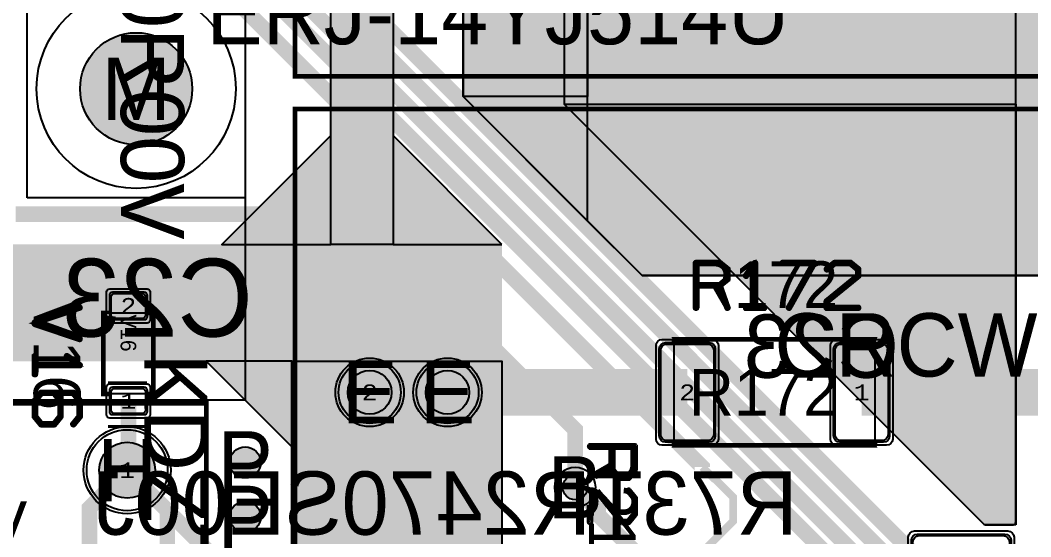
# Model space of a CAD drawing. Extents: x -18 to 179, y -60 to 172.
# Drawn here: x 110.78 to 143.24, y 93.61 to 110.2 of the extents above; entities that cross this region are included whole.
import ezdxf
from ezdxf.enums import TextEntityAlignment as Align

# ---------------------------------------------------------------- set-up
doc = ezdxf.new("R2010")
doc.units = 0
doc.header["$MEASUREMENT"] = 0
for name, color, linetype in [('ASSEMBLY_OUTLINES_BTM', 191, 'CONTINUOUS'), ('ASSEMBLY_OUTLINES_TOP', 102, 'CONTINUOUS'), ('ASSEMBLY_PART_NUMBERS_BTM', 191, 'CONTINUOUS'), ('ASSEMBLY_PART_NUMBERS_TOP', 102, 'CONTINUOUS'), ('ASSEMBLY_REF_DES_BTM', 191, 'CONTINUOUS'), ('ASSEMBLY_REF_DES_TOP', 102, 'CONTINUOUS'), ('DRILL_DRAWING', 21, 'CONTINUOUS'), ('GENERATED_SILKSCREEN_BTM', 255, 'CONTINUOUS'), ('GENERATED_SILKSCREEN_TOP', 140, 'CONTINUOUS'), ('MOUNTING_HOLE_PADS_LAYER14', 150, 'CONTINUOUS'), ('MOUNTING_HOLE_PADS_LAYER15', 230, 'CONTINUOUS'), ('MOUNTING_HOLES_LAYER_BOT17', 42, 'CONTINUOUS'), ('MOUNTING_HOLES_LAYER_TOP', 42, 'CONTINUOUS'), ('PART_HOLES_LAYER_BOTTOM', 30, 'CONTINUOUS'), ('PART_HOLES_LAYER_TOP', 30, 'CONTINUOUS'), ('PART_PADS_LAYER_BOTTOM', 230, 'CONTINUOUS'), ('PART_PADS_LAYER_TOP', 150, 'CONTINUOUS'), ('PART_PADS_SMD_TOP', 150, 'CONTINUOUS'), ('PIN_NUMBERS_BTM', 8, 'CONTINUOUS'), ('PIN_NUMBERS_TOP', 8, 'CONTINUOUS'), ('PLACEMENT_OUTLINES_BTM', 222, 'CONTINUOUS'), ('PLACEMENT_OUTLINES_TOP', 130, 'CONTINUOUS'), ('PLANE_DATA_LAYER_BOTTOM', 230, 'CONTINUOUS'), ('PLANE_DATA_LAYER_TOP', 150, 'CONTINUOUS'), ('PLANE_SHAPES_LAYER_BOTTOM', 230, 'CONTINUOUS'), ('PLANE_SHAPES_LAYER_TOP', 150, 'CONTINUOUS'), ('SILKSCREEN_OUTLINES_BTM', 211, 'CONTINUOUS'), ('SILKSCREEN_OUTLINES_TOP', 150, 'CONTINUOUS'), ('SILKSCREEN_REF_DES_BTM', 211, 'CONTINUOUS'), ('SILKSCREEN_REF_DES_TOP', 150, 'CONTINUOUS'), ('SOLDERMASK_PADS_BTM', 102, 'CONTINUOUS'), ('SOLDERMASK_PADS_TOP', 102, 'CONTINUOUS'), ('SOLDERPASTE_PADS_TOP', 254, 'CONTINUOUS'), ('TRACES_LAYER_BOTTOM', 230, 'CONTINUOUS'), ('TRACES_LAYER_TOP', 150, 'CONTINUOUS'), ('VIA_HOLES_LAYER_BOTTOM', 30, 'CONTINUOUS'), ('VIA_HOLES_LAYER_TOP', 30, 'CONTINUOUS'), ('VIA_PADS_LAYER_BOTTOM', 230, 'CONTINUOUS'), ('VIA_PADS_LAYER_TOP', 150, 'CONTINUOUS')]:
    doc.layers.add(name, color=color, linetype=linetype)
doc.styles.add('COURIER_NEW', font='COUR.TTF')
doc.styles.add('VERIBEST_GERBER_0', font='txt')

msp = doc.modelspace()

# ---------------------------------------------------------------- hatches: boundary and pattern name
at = {"layer": 'MOUNTING_HOLES_LAYER_BOT17'}
h = msp.add_hatch(color=256, dxfattribs=at)
edge = h.paths.add_edge_path()
edge.add_arc((114.5, 108), 1.8, 0, 360)
h = msp.add_hatch(color=256, dxfattribs=at)
edge = h.paths.add_edge_path()
edge.add_arc((124.5, 98.25), 0.7, 0, 360)
h = msp.add_hatch(color=256, dxfattribs=at)
edge = h.paths.add_edge_path()
edge.add_arc((118, 96), 0.5, 0, 360)
h = msp.add_hatch(color=256, dxfattribs=at)
edge = h.paths.add_edge_path()
edge.add_arc((118, 94.25), 0.5, 0, 360)
at = {"layer": 'MOUNTING_HOLES_LAYER_TOP'}
h = msp.add_hatch(color=256, dxfattribs=at)
edge = h.paths.add_edge_path()
edge.add_arc((114.5, 108), 1.8, 0, 360)
h = msp.add_hatch(color=256, dxfattribs=at)
edge = h.paths.add_edge_path()
edge.add_arc((124.5, 98.25), 0.7, 0, 360)
h = msp.add_hatch(color=256, dxfattribs=at)
edge = h.paths.add_edge_path()
edge.add_arc((118, 96), 0.5, 0, 360)
h = msp.add_hatch(color=256, dxfattribs=at)
edge = h.paths.add_edge_path()
edge.add_arc((118, 94.25), 0.5, 0, 360)
at = {"layer": 'PART_HOLES_LAYER_BOTTOM'}
h = msp.add_hatch(color=256, dxfattribs=at)
edge = h.paths.add_edge_path()
edge.add_arc((122, 98.25), 0.7, 0, 360)
h = msp.add_hatch(color=256, dxfattribs=at)
edge = h.paths.add_edge_path()
edge.add_arc((114.21, 95.75), 0.9, 0, 360)
at = {"layer": 'PART_HOLES_LAYER_TOP'}
h = msp.add_hatch(color=256, dxfattribs=at)
edge = h.paths.add_edge_path()
edge.add_arc((122, 98.25), 0.7, 0, 360)
h = msp.add_hatch(color=256, dxfattribs=at)
edge = h.paths.add_edge_path()
edge.add_arc((114.21, 95.75), 0.9, 0, 360)
at = {"layer": 'PLANE_DATA_LAYER_BOTTOM'}
msp.add_hatch(color=256, dxfattribs=at).paths.add_polyline_path([(142.75, 154.6738, 0.414213562), (142.6738, 154.75), (128.3262, 154.75, 0.414213562), (128.25, 154.6738), (128.250002, 107.53156), (128.250002, 107.531559, 0.198909956), (128.27232, 107.477678), (141.727678, 94.02232, 0.198913366), (141.78156, 94.000002), (142.6738, 94, 0.414213562), (142.75, 94.0762)], flags=0)
at = {"layer": 'PLANE_DATA_LAYER_TOP'}
h = msp.add_hatch(color=256, dxfattribs=at)
h.paths.add_polyline_path([(146.000002, 140.281564, -0.198909956), (145.977684, 140.227683), (144.750002, 139.000002), (144.75, 138.999996), (144.750002, 123.531565), (144.750002, 123.531564, -0.198909956), (144.727684, 123.477683), (142.772322, 121.52232, -0.198913366), (142.71844, 121.500002), (121.750004, 121.5, 0.207684346), (121.749998, 121.499998), (119.750002, 119.500002), (119.75, 119.499996), (119.75, 116.750004), (119.750003, 116.749999), (122.72768, 113.772322, -0.198909956), (122.749998, 113.718441), (122.749998, 113.71844), (122.75, 106.500004), (122.750003, 106.499999), (126.227684, 103.022318, -0.198909956), (126.250002, 102.968437), (126.250002, 102.968436), (126.249998, 77.78156), (126.249998, 77.781559, -0.198909956), (126.22768, 77.727678), (125.522322, 77.02232, -0.198913366), (125.46844, 77.000002), (120.28156, 77.000002, -0.198913366), (120.227678, 77.02232), (119.52232, 77.727678, -0.198909956), (119.500002, 77.781559), (119.500002, 77.78156), (119.5, 96.499996), (119.499997, 96.500001), (116.750002, 99.249998, 0.207684346), (116.749996, 99.25), (108.000004, 99.25, 0.207684346), (107.999998, 99.249998), (105.500002, 96.750002), (105.5, 96.749996), (105.499998, 94.03156), (105.499998, 94.031559, -0.198909956), (105.47768, 93.977678), (105.272322, 93.77232, -0.198913366), (105.21844, 93.750002), (101.28156, 93.750002, -0.198913366), (101.227678, 93.77232), (101.02232, 93.977678, -0.198909956), (101.000002, 94.031559), (101.000002, 94.03156), (101, 96.749996), (100.999997, 96.750001), (98.500002, 99.249998, 0.207684346), (98.499996, 99.25), (94.000004, 99.25, 0.207684346), (93.999998, 99.249998), (91.750002, 97.000002), (91.75, 96.999996), (91.749998, 94.03156), (91.749998, 94.031559, -0.198909956), (91.72768, 93.977678), (91.522322, 93.77232, -0.198913366), (91.46844, 93.750002), (88.03156, 93.750002, -0.198913366), (87.977678, 93.77232), (87.77232, 93.977678, -0.198909956), (87.750002, 94.031559), (87.750002, 94.03156), (87.750001, 100.329648, -0.669857772), (87.880332, 100.383279, 0.200116214), (88.2, 100.25), (90.1, 100.25, 0.414213562), (90.55, 100.7), (90.55, 102.8, 0.059444266), (90.537368, 102.905872, -0.059444601), (90.535229, 102.9238, -0.414213562), (90.611429, 103), (102.8238, 103, -0.414213562), (102.9, 102.9238), (102.9, 101.75, 0.414213562), (103.35, 101.3), (105.65, 101.3, 0.414213562), (106.1, 101.75), (106.1, 102.9238, -0.414213562), (106.1762, 103), (117.249996, 103, 0.207684346), (117.250002, 103.000002), (120.749998, 106.499998), (120.75, 106.500004), (120.75, 110.999996), (120.749997, 111.000001), (119.500002, 112.249998, 0.207684346), (119.499996, 112.25), (118.8002, 112.25, -0.953329659), (118.79293, 112.402052, 0.386497966), (119.2, 112.85), (119.2, 115.15, 0.414213562), (118.75, 115.6), (117.826201, 115.6, -0.414213562), (117.750001, 115.6762), (117.750002, 122.21844), (117.750002, 122.218441, -0.198909956), (117.77232, 122.272322), (118.977678, 123.47768, -0.198913366), (119.03156, 123.499998), (138.499996, 123.5, 0.207684346), (138.500002, 123.500002), (141.749998, 126.749998), (141.75, 126.750004), (141.75, 161.1738, -0.414213562), (141.8262, 161.25), (145.9238, 161.25, -0.414213562), (146, 161.1738), (146.000002, 140.281565)], flags=0)
h.paths.add_polyline_path([(87.95, 95.75, -1), (91.55, 95.75, -1)], flags=0)
h.paths.add_polyline_path([(101.49, 95.75, -1), (105.09, 95.75, -1)], flags=0)
h.paths.add_polyline_path([(114.75, 100.325, 0.414213562), (115.1, 100.675), (115.1, 101.375, 0.414213562), (114.75, 101.725), (113.75, 101.725, 0.414213562), (113.4, 101.375), (113.4, 100.675, 0.414213562), (113.75, 100.325)], flags=0)
h.paths.add_polyline_path([(123.31043, 78.086258, 0.716399399), (126, 78.999999), (126, 79.000001, 0.716399399), (123.31043, 79.913742, -0.492832038), (123.18957, 79.913742, 0.716399399), (120.5, 79.000001), (120.5, 78.999999, 0.716399399), (123.18957, 78.086258, -0.492832038)], flags=0)
h.paths.add_polyline_path([(123.31043, 97.336258, 0.716399399), (126, 98.249999), (126, 98.250001, 0.716399399), (123.31043, 99.163742, -0.492832038), (123.18957, 99.163742, 0.716399399), (120.5, 98.250001), (120.5, 98.249999, 0.716399399), (123.18957, 97.336258, -0.492832038)], flags=0)
h.paths.add_polyline_path([(144.825, 157.1, 0.414213562), (145.725, 158), (145.725, 160, 0.414213562), (144.825, 160.9), (142.825, 160.9, 0.414213562), (141.925, 160), (141.925, 158, 0.414213562), (142.825, 157.1)], flags=0)
msp.add_hatch(color=256, dxfattribs=at).paths.add_polyline_path([(146.75, 113.718439, 0.198909956), (146.727682, 113.77232), (145.772322, 114.72768, 0.198913366), (145.71844, 114.749998), (125.78156, 114.749998, 0.198913366), (125.727678, 114.72768), (125.02232, 114.022322, 0.198909956), (125.000002, 113.968441), (125.000002, 113.96844), (125.000002, 107.78156), (125.000002, 107.781559, 0.198909956), (125.02232, 107.727678), (130.727678, 102.02232, 0.198913366), (130.78156, 102.000002), (145.96844, 102.000002, 0.198913366), (146.022322, 102.02232), (146.72768, 102.727678, 0.198909956), (146.749998, 102.781559), (146.749998, 102.78156), (146.75, 113.718438)], flags=0)
for points in [[(114.25, 101.225), (114.25, 101.8012)], [(113.9, 101.025), (113.3238, 101.025)], [(114.6, 101.025), (115.1762, 101.025)], [(114.25, 100.825), (114.25, 100.2488)], [(122, 98.25), (120.885458, 99.364542)], [(122, 98.25), (123.018799, 99.452687)], [(124.5, 98.25), (123.481201, 99.452687)], [(124.5, 98.25), (125.614542, 99.364542)], [(122, 98.25), (120.885458, 97.135458)], [(122, 98.25), (123.018799, 97.047313)], [(124.5, 98.25), (123.481201, 97.047313)], [(124.5, 98.25), (125.614542, 97.135458)]]:
    msp.add_hatch(color=256, dxfattribs=at).paths.add_polyline_path(points, is_closed=False, flags=0)
at = {"layer": 'PLANE_SHAPES_LAYER_BOTTOM'}
msp.add_hatch(color=256, dxfattribs=at).paths.add_polyline_path([(142.75, 94), (141.75, 94), (128.25, 107.5), (142.75, 107.5)], flags=0)
at = {"layer": 'PLANE_SHAPES_LAYER_TOP'}
for points in [[(122.75, 103), (120.75, 103), (120.75, 114.75), (121.75, 114.75), (122.75, 113.75)], [(129, 107.75), (125, 107.75), (125, 114), (125.75, 114.75), (129, 114.75)], [(146.75, 102.75), (146, 102), (130.75, 102), (129, 103.75), (129, 114.75), (145.75, 114.75), (146.75, 113.75)], [(125, 107.75), (129, 103.75), (129, 107.75)], [(120.75, 106.5), (117.25, 103), (120.75, 103)], [(126.25, 103), (122.75, 106.5), (122.75, 103)], [(116.75, 99.25), (119.5, 96.5), (119.5, 99.25)], [(126.25, 77.75), (125.5, 77), (120.25, 77), (119.5, 77.75), (119.5, 99.25), (126.25, 99.25)]]:
    msp.add_hatch(color=256, dxfattribs=at).paths.add_polyline_path(points, flags=0)
at = {"layer": 'VIA_HOLES_LAYER_BOTTOM'}
h = msp.add_hatch(color=256, dxfattribs=at)
edge = h.paths.add_edge_path()
edge.add_arc((128.6, 95.2), 0.4, 0, 360)
at = {"layer": 'VIA_HOLES_LAYER_TOP'}
h = msp.add_hatch(color=256, dxfattribs=at)
edge = h.paths.add_edge_path()
edge.add_arc((128.6, 95.2), 0.4, 0, 360)

# ---------------------------------------------------------------- linework, layer by layer
at = {"layer": 'ASSEMBLY_OUTLINES_BTM'}
for points in [[(119.6, 108.4), (119.6, 126.6), (151.9, 126.6), (151.9, 108.4)], [(119.6, 89.15), (119.6, 107.35), (151.9, 107.35), (151.9, 89.15)], [(100.75, 92.6), (100.75, 97.9), (116.75, 97.9), (116.75, 92.6)]]:
    msp.add_lwpolyline(points, close=True, dxfattribs=at)
at = {"layer": 'ASSEMBLY_OUTLINES_TOP'}
for points in [[(41, 98), (41, 118), (118, 118), (118, 98)], [(111, 104.5), (111, 111.5), (118, 111.5), (118, 104.5)], [(113.45, 98.2), (113.45, 100.8), (115.05, 100.8), (115.05, 98.2)], [(131.78, 96.55), (131.78, 99.95), (138.23, 99.95), (138.23, 96.55)]]:
    msp.add_lwpolyline(points, close=True, dxfattribs=at)
at = {"layer": 'ASSEMBLY_OUTLINES_TOP', "const_width": 0.1}
msp.add_lwpolyline([(113.6, 98.55), (114.85, 98.55)], dxfattribs=at)
at = {"layer": 'GENERATED_SILKSCREEN_BTM', "const_width": 0.15}
for points in [[(119.6, 108.4), (119.6, 126.6), (151.9, 126.6), (151.9, 108.4)], [(119.6, 89.15), (119.6, 107.35), (151.9, 107.35), (151.9, 89.15)]]:
    msp.add_lwpolyline(points, close=True, dxfattribs=at)
at = {"layer": 'GENERATED_SILKSCREEN_BTM', "const_width": 0.25}
for points in [[(112.75125, 100.0075), (113.17375, 100.35), (113.18125, 100.355), (113.18625, 100.3625), (113.18875, 100.37), (113.18875, 100.3775), (113.18625, 100.395), (113.17625, 100.4125), (113.16375, 100.425), (113.14875, 100.435), (113.13125, 100.4375), (113.11375, 100.4325), (112.70625, 100.1), (111.89875, 100.1), (111.50875, 100.415), (111.50875, 100.88), (111.89375, 101.1975), (112.30875, 101.1975), (112.32875, 101.2025), (112.34125, 101.2125), (112.34875, 101.23), (112.35125, 101.2475), (112.34875, 101.265), (112.34125, 101.28), (112.32875, 101.2925), (112.30875, 101.2975), (111.89375, 101.2975), (111.50875, 101.615), (111.50875, 102.08), (111.89875, 102.395), (112.70625, 102.395), (113.11375, 102.0625), (113.13125, 102.0575), (113.14875, 102.06), (113.16375, 102.0675), (113.17625, 102.0825), (113.18625, 102.0975), (113.18875, 102.115), (113.18875, 102.125), (113.18625, 102.1325), (113.18125, 102.14), (113.17375, 102.145), (112.75125, 102.4875), (112.74375, 102.49), (112.73625, 102.4925), (112.73375, 102.495), (112.72375, 102.4975), (111.88125, 102.4975), (111.86875, 102.495), (111.86375, 102.4925), (111.85875, 102.49), (111.84875, 102.4875), (111.42625, 102.145), (111.41875, 102.1325), (111.41625, 102.1225), (111.41125, 102.115), (111.40875, 102.105), (111.40875, 101.59), (111.41125, 101.5825), (111.41625, 101.565), (111.41875, 101.5525), (111.42625, 101.5475), (111.79375, 101.2475), (111.42625, 100.9475), (111.42375, 100.9425), (111.41875, 100.9375), (111.41625, 100.935), (111.41625, 100.93), (111.41125, 100.9125), (111.40875, 100.905), (111.40875, 100.39), (111.41125, 100.3775), (111.41625, 100.3675), (111.41875, 100.3575), (111.42625, 100.35), (111.84875, 100.0075), (111.85875, 100.0025), (111.86125, 100), (111.86875, 100), (111.87125, 99.9975), (111.87375, 99.9975), (111.88125, 99.9975), (112.72375, 99.9975), (112.73375, 100), (112.74375, 100.0025), (112.75125, 100.0075)], [(114.20875, 102.4875), (113.78875, 102.145), (113.78125, 102.1325), (113.77875, 102.1225), (113.77375, 102.115), (113.77125, 102.105), (113.77125, 101.7625), (113.77375, 101.7525), (113.77875, 101.7375), (113.78125, 101.725), (113.78875, 101.72), (115.45375, 100.3675), (115.45375, 100.1), (113.82125, 100.1), (113.80375, 100.095), (113.78875, 100.085), (113.78125, 100.0675), (113.77875, 100.0475), (113.78125, 100.03), (113.78875, 100.0125), (113.80375, 100.0025), (113.82125, 99.9975), (115.50625, 99.9975), (115.52625, 100.0025), (115.53875, 100.015), (115.55125, 100.0275), (115.55625, 100.0475), (115.55625, 100.39), (115.55375, 100.3975), (115.54875, 100.415), (115.54375, 100.4225), (115.54125, 100.4275), (115.53375, 100.4325), (113.87125, 101.7875), (113.87125, 102.08), (114.26125, 102.395), (115.06875, 102.395), (115.47625, 102.0625), (115.49375, 102.0575), (115.51125, 102.06), (115.52625, 102.0675), (115.53875, 102.0825), (115.54625, 102.0975), (115.54875, 102.115), (115.54625, 102.1325), (115.54125, 102.14), (115.53375, 102.145), (115.11375, 102.4875), (115.10375, 102.49), (115.09875, 102.4925), (115.09375, 102.495), (115.08375, 102.4975), (114.24125, 102.4975), (114.23125, 102.495), (114.22625, 102.4925), (114.21875, 102.49), (114.20875, 102.4875)], [(117.47125, 100.0075), (117.89125, 100.35), (117.90375, 100.3575), (117.90625, 100.3675), (117.91125, 100.3775), (117.91375, 100.39), (117.91375, 102.105), (117.91125, 102.1175), (117.90625, 102.1275), (117.90125, 102.1325), (117.89875, 102.1375), (117.89375, 102.145), (117.47125, 102.4875), (117.46375, 102.49), (117.45625, 102.4925), (117.45375, 102.495), (117.44375, 102.4975), (116.60125, 102.4975), (116.58875, 102.495), (116.58375, 102.4925), (116.57625, 102.49), (116.56875, 102.4875), (116.14625, 102.145), (116.13625, 102.1325), (116.13125, 102.1125), (116.13375, 102.0975), (116.13875, 102.085), (116.14625, 102.075), (116.15875, 102.065), (116.17125, 102.0575), (116.18375, 102.055), (116.19625, 102.055), (116.20625, 102.0625), (116.61875, 102.395), (117.42625, 102.395), (117.81125, 102.08), (117.81125, 100.415), (117.42625, 100.1), (116.61875, 100.1), (116.20625, 100.4325), (116.19625, 100.4375), (116.18375, 100.44), (116.17125, 100.4375), (116.15875, 100.43), (116.14625, 100.42), (116.13875, 100.4075), (116.13375, 100.3925), (116.13125, 100.3775), (116.13625, 100.3625), (116.14625, 100.35), (116.56875, 100.0075), (116.57875, 100.0025), (116.58125, 100), (116.58875, 100), (116.59125, 99.9975), (116.59375, 99.9975), (116.60125, 99.9975), (117.44375, 99.9975), (117.45375, 100), (117.46375, 100.0025), (117.47125, 100.0075)]]:
    msp.add_lwpolyline(points, dxfattribs=at)
at = {"layer": 'GENERATED_SILKSCREEN_BTM', "const_width": 0.15}
msp.add_lwpolyline([(116.750005, 92.6, -0.414213562), (116.75, 92.599995), (109.975, 92.599995), (109.975, 92.600005), (116.749995, 92.600005), (116.749995, 97.899995), (100.750005, 97.899995), (100.750005, 92.600005), (107.525, 92.600005), (107.525, 92.599995), (100.75, 92.599995, -0.414213562), (100.749995, 92.6), (100.749995, 97.9, -0.414213562), (100.75, 97.900005), (116.75, 97.900005, -0.414213562), (116.750005, 97.9), (116.750005, 92.6)], format="xyb", dxfattribs=at)
at = {"layer": 'GENERATED_SILKSCREEN_TOP'}
for points, const_width in [([(133.51375, 101.8645), (133.51825, 101.8675), (133.51975, 101.875), (133.52425, 101.8825), (133.52425, 101.89), (133.52425, 102.199), (133.52425, 102.2065), (133.51975, 102.211), (133.51975, 102.2155), (133.51825, 102.217), (133.51675, 102.2185), (133.51375, 102.2215), (133.25875, 102.4285), (133.25125, 102.4315), (133.24525, 102.433), (133.23925, 102.4345), (132.48325, 102.4345), (132.46975, 102.4315), (132.46075, 102.424), (132.45325, 102.415), (132.45025, 102.4045), (132.45025, 100.9645), (132.45325, 100.9525), (132.46075, 100.945), (132.46975, 100.9405), (132.48025, 100.939), (132.49225, 100.9405), (132.50275, 100.945), (132.51025, 100.9525), (132.51325, 100.9645), (132.51325, 101.6545), (133.21825, 101.6545), (133.46425, 100.9555), (133.47025, 100.945), (133.48075, 100.939), (133.49275, 100.9375), (133.50175, 100.9405), (133.51075, 100.945), (133.51825, 100.9525), (133.52275, 100.963), (133.51975, 100.975), (133.27375, 101.674), (133.51375, 101.8645)], 0.15), ([(132.51325, 102.373), (133.23025, 102.373), (133.46425, 102.184), (133.46425, 101.905), (133.23025, 101.7145), (132.51325, 101.7145), (132.51325, 102.373)], 0.15), ([(134.08525, 100.996), (134.07325, 100.993), (134.06725, 100.987), (134.06275, 100.9765), (134.06125, 100.9645), (134.06275, 100.954), (134.06725, 100.9435), (134.07325, 100.936), (134.08525, 100.9345), (134.67025, 100.9345), (134.68075, 100.936), (134.68975, 100.9435), (134.69425, 100.954), (134.69575, 100.9645), (134.69425, 100.9765), (134.68975, 100.987), (134.68075, 100.993), (134.67025, 100.996), (134.40625, 100.996), (134.40625, 102.4045), (134.40475, 102.415), (134.40025, 102.4225), (134.39275, 102.427), (134.38225, 102.4285), (134.37475, 102.43), (134.36725, 102.43), (134.36125, 102.427), (134.35525, 102.421), (134.06275, 102.01), (134.05825, 101.9995), (134.05825, 101.989), (134.06275, 101.98), (134.07025, 101.9725), (134.07925, 101.9665), (134.08975, 101.9635), (134.09575, 101.9635), (134.10025, 101.965), (134.10775, 101.974), (134.34775, 102.31), (134.34775, 100.996), (134.08525, 100.996)], 0.15), ([(135.44125, 100.9795), (135.43825, 100.969), (135.43975, 100.9585), (135.44725, 100.9495), (135.45475, 100.9435), (135.46525, 100.9405), (135.47575, 100.939), (135.48475, 100.942), (135.49225, 100.951), (136.30075, 102.3895), (136.30375, 102.397), (136.30375, 102.403), (136.30375, 102.409), (136.30075, 102.415), (136.29625, 102.424), (136.29025, 102.43), (136.28275, 102.433), (136.27525, 102.4345), (135.26275, 102.4345), (135.25225, 102.4315), (135.24475, 102.424), (135.23875, 102.415), (135.23725, 102.403), (135.23875, 102.3925), (135.24475, 102.382), (135.25225, 102.3745), (135.26275, 102.373), (136.22425, 102.373), (135.44125, 100.9795)], 0.15), ([(137.46025, 102.4285), (137.71225, 102.223), (137.71675, 102.2155), (137.71825, 102.2095), (137.72125, 102.205), (137.72275, 102.199), (137.72275, 101.9935), (137.72125, 101.9875), (137.71825, 101.9785), (137.71675, 101.971), (137.71225, 101.968), (136.71325, 101.1565), (136.71325, 100.996), (137.69275, 100.996), (137.70325, 100.993), (137.71225, 100.987), (137.71675, 100.9765), (137.71825, 100.9645), (137.71675, 100.954), (137.71225, 100.9435), (137.70325, 100.9375), (137.69275, 100.9345), (136.68175, 100.9345), (136.66975, 100.9375), (136.66225, 100.945), (136.65475, 100.9525), (136.65175, 100.9645), (136.65175, 101.17), (136.65325, 101.1745), (136.65625, 101.185), (136.65925, 101.1895), (136.66225, 101.1925), (136.66525, 101.1955), (137.66275, 102.0085), (137.66275, 102.184), (137.42875, 102.373), (136.94425, 102.373), (136.69975, 102.1735), (136.68925, 102.1705), (136.67875, 102.172), (136.66975, 102.1765), (136.66375, 102.1855), (136.65775, 102.1945), (136.65625, 102.205), (136.65625, 102.211), (136.65775, 102.2155), (136.66525, 102.223), (136.91725, 102.4285), (136.92325, 102.43), (136.92775, 102.4315), (136.92925, 102.433), (136.93525, 102.4345), (137.44075, 102.4345), (137.44675, 102.433), (137.44825, 102.433), (137.44975, 102.4315), (137.45425, 102.43), (137.46025, 102.4285)], 0.15), ([(111.216, 100.4475), (111.216, 100.4895), (111.2175, 100.4985), (111.222, 100.506), (111.228, 100.5135), (111.237, 100.5165), (112.6755, 101.004), (112.6875, 101.004), (112.6965, 100.9995), (112.704, 100.992), (112.71, 100.9815), (112.7115, 100.971), (112.71, 100.9605), (112.7055, 100.9515), (112.695, 100.9455), (111.2805, 100.47), (112.695, 99.9915), (112.7055, 99.9855), (112.71, 99.9765), (112.7115, 99.966), (112.71, 99.9555), (112.704, 99.945), (112.6965, 99.9375), (112.6875, 99.9345), (112.6755, 99.936), (111.237, 100.4205), (111.228, 100.425), (111.222, 100.4325), (111.2175, 100.44), (111.216, 100.4475)], 0.15), ([(111.2775, 99.414), (111.276, 99.426), (111.2685, 99.432), (111.258, 99.4365), (111.246, 99.438), (111.2355, 99.4365), (111.225, 99.432), (111.2175, 99.426), (111.216, 99.414), (111.216, 98.829), (111.2175, 98.8185), (111.225, 98.8095), (111.2355, 98.805), (111.246, 98.8035), (111.258, 98.805), (111.2685, 98.8095), (111.276, 98.8185), (111.2775, 98.829), (111.2775, 99.093), (112.686, 99.093), (112.6965, 99.0945), (112.704, 99.099), (112.7085, 99.1065), (112.71, 99.117), (112.7115, 99.1245), (112.7115, 99.132), (112.7085, 99.138), (112.7025, 99.144), (112.2915, 99.4365), (112.281, 99.441), (112.272, 99.441), (112.2615, 99.4365), (112.254, 99.429), (112.248, 99.42), (112.245, 99.4095), (112.248, 99.399), (112.2555, 99.3915), (112.5915, 99.1515), (111.2775, 99.1515), (111.2775, 99.414)], 0.15), ([(112.71, 97.4565), (112.5045, 97.2045), (112.497, 97.197), (112.485, 97.1955), (112.4775, 97.197), (112.47, 97.2), (112.4625, 97.2045), (112.4565, 97.212), (112.452, 97.2195), (112.4505, 97.227), (112.4505, 97.2345), (112.455, 97.2405), (112.6545, 97.4865), (112.6545, 97.9725), (112.4655, 98.2035), (111.927, 98.2035), (112.0935, 97.9995), (112.095, 97.9935), (112.0965, 97.9905), (112.0965, 97.989), (112.098, 97.989), (112.0995, 97.9815), (112.0995, 97.476), (112.098, 97.47), (112.0965, 97.4685), (112.0965, 97.467), (112.095, 97.4625), (112.0935, 97.4565), (111.8895, 97.2045), (111.8865, 97.203), (111.8835, 97.2), (111.882, 97.1985), (111.879, 97.1985), (111.8685, 97.1955), (111.864, 97.194), (111.4515, 97.194), (111.444, 97.1955), (111.438, 97.1985), (111.432, 97.2), (111.4275, 97.2045), (111.222, 97.4565), (111.219, 97.464), (111.2175, 97.4655), (111.2175, 97.4685), (111.2175, 97.4715), (111.216, 97.473), (111.216, 97.476), (111.216, 97.9815), (111.2175, 97.9875), (111.219, 97.9935), (111.222, 97.9995), (111.4275, 98.2515), (111.4305, 98.2545), (111.432, 98.2575), (111.4365, 98.2605), (111.447, 98.2635), (111.4515, 98.265), (112.4805, 98.265), (112.488, 98.2635), (112.494, 98.2605), (112.4985, 98.2575), (112.5, 98.2545), (112.5045, 98.2515), (112.71, 97.9995), (112.7115, 97.9935), (112.713, 97.989), (112.7145, 97.9875), (112.716, 97.9815), (112.716, 97.476), (112.7145, 97.47), (112.7145, 97.4685), (112.713, 97.467), (112.7115, 97.4625), (112.71, 97.4565)], 0.15), ([(111.849, 98.2035), (111.4665, 98.2035), (111.2775, 97.9725), (111.2775, 97.488), (111.4665, 97.254), (111.849, 97.254), (112.0395, 97.488), (112.0395, 97.9725), (111.849, 98.2035)], 0.15), ([(113.6, 97.15), (114.85, 97.15)], 0.1), ([(130.4845, 96.48525), (130.4845, 95.76675), (130.2955, 95.53425), (130.0165, 95.53425), (129.826, 95.76675), (129.826, 96.48525), (130.4845, 96.48525)], 0.15)]:
    msp.add_lwpolyline(points, dxfattribs=dict(at, const_width=const_width))
at = {"layer": 'GENERATED_SILKSCREEN_TOP', "const_width": 0.15}
for points in [[(113.575, 100.799995), (113.450005, 100.799995), (113.450005, 98.200005), (113.575, 98.200005), (113.575, 98.199995), (113.45, 98.199995, -0.414213562), (113.449995, 98.2), (113.449995, 100.8, -0.414213562), (113.45, 100.800005), (113.575, 100.800005), (113.575, 100.799995)], [(115.050005, 98.2, -0.414213562), (115.05, 98.199995), (114.925, 98.199995), (114.925, 98.200005), (115.049995, 98.200005), (115.049995, 100.799995), (114.925, 100.799995), (114.925, 100.800005), (115.05, 100.800005, -0.414213562), (115.050005, 100.8), (115.050005, 98.2)], [(138.230005, 99.925), (138.229995, 99.925), (138.229995, 99.949995), (131.780005, 99.949995), (131.780005, 99.925), (131.779995, 99.925), (131.779995, 99.95, -0.414213562), (131.78, 99.950005), (138.23, 99.950005, -0.414213562), (138.230005, 99.95), (138.230005, 99.925)], [(130.546005, 95.759249), (130.544505, 95.751749), (130.544505, 95.751748), (130.543005, 95.747248), (130.540005, 95.739748, -0.184527552), (130.540003, 95.739745), (130.334504, 95.484747, -0.071067811), (130.334503, 95.484746), (130.330004, 95.481747, -0.049388989), (130.330004, 95.481746), (130.327004, 95.478746, -0.362464609), (130.326998, 95.478745), (130.322503, 95.478745), (130.318004, 95.474246, -0.362464609), (130.317998, 95.474245), (129.994, 95.474245, -0.16227766), (129.993997, 95.474246), (129.986499, 95.478745), (129.978999, 95.480245, -0.205257701), (129.978996, 95.480248), (129.975996, 95.484747), (129.785499, 95.724744), (129.243486, 95.533993, 0.00000355), (129.243481, 95.534002), (129.785498, 95.724755, -0.339121022), (129.785504, 95.724753), (129.976004, 95.484753), (129.979003, 95.480255), (129.986501, 95.478755, -0.111991093), (129.986503, 95.478754), (129.994001, 95.474255), (130.317997, 95.474255), (130.322496, 95.478754, -0.362464608), (130.322502, 95.478755), (130.326997, 95.478755), (130.329996, 95.481754, -0.16227766), (130.329999, 95.481755), (130.334497, 95.484754), (130.539995, 95.739752), (130.542995, 95.747252), (130.544495, 95.751752, -0.049388989), (130.544495, 95.751753), (130.545995, 95.759251), (130.545995, 96.515249), (130.542996, 96.528746), (130.535496, 96.536246, -0.111991092), (130.535495, 96.536248), (130.527997, 96.545245), (130.515999, 96.548245), (129.076001, 96.548245), (129.064004, 96.545246), (129.056504, 96.537746, -0.071067812), (129.056503, 96.537745), (129.052005, 96.52875), (129.052005, 96.528749), (129.050505, 96.51825), (129.052005, 96.506252), (129.056504, 96.495754), (129.064004, 96.488254), (129.076001, 96.485255), (129.766, 96.485255, -0.414213562), (129.766005, 96.48525), (129.766005, 95.78025, -0.306678442), (129.766002, 95.780245), (129.213766, 95.585896, 0.00000355), (129.213761, 95.585905), (129.765995, 95.780254), (129.765995, 96.485245), (129.076001, 96.485245, -0.099019514), (129.075999, 96.485245), (129.064, 96.488245, -0.213376807), (129.063996, 96.488246), (129.056496, 96.495746, -0.090885067), (129.056495, 96.495748), (129.051995, 96.506248), (129.051995, 96.506249), (129.050495, 96.518249), (129.050495, 96.518251), (129.051995, 96.528751, -0.184527553), (129.051997, 96.528754), (129.056495, 96.53775, -0.213376807), (129.056496, 96.537754), (129.063996, 96.545254, -0.213376806), (129.064, 96.545255), (129.075999, 96.548255, -0.099019513), (129.076001, 96.548255), (130.515999, 96.548255, -0.099019513), (130.516001, 96.548255), (130.528001, 96.545255, -0.184527553), (130.528004, 96.545253), (130.535502, 96.536255, -0.111991093), (130.535504, 96.536254), (130.543004, 96.528754, -0.162277661), (130.543005, 96.528751), (130.546005, 96.515251), (130.546005, 95.759249)], [(138.230005, 96.55, -0.414213562), (138.23, 96.549995), (131.78, 96.549995, -0.414213562), (131.779995, 96.55), (131.779995, 96.575), (131.780005, 96.575), (131.780005, 96.550005), (138.229995, 96.550005), (138.229995, 96.575), (138.230005, 96.575), (138.230005, 96.55)], [(130.546005, 94.340249), (130.544505, 94.334249), (130.544505, 94.33275, -0.213376807), (130.544504, 94.332746), (130.543005, 94.331247), (130.541505, 94.326748, -0.049388989), (130.541505, 94.326747), (130.540005, 94.320749, -0.184527552), (130.540003, 94.320746), (130.334504, 94.068747, -0.162277661), (130.334502, 94.068745), (130.327003, 94.064246, -0.111991093), (130.327001, 94.064245), (130.321002, 94.062745), (130.316503, 94.059746, -0.111991094), (130.316501, 94.059745), (130.310501, 94.058245, -0.099019513), (130.310499, 94.058245), (130.105001, 94.058245, -0.145489168), (130.104998, 94.058245), (130.100498, 94.059745, -0.071067812), (130.100497, 94.059746), (130.089999, 94.062745), (130.082499, 94.064245, -0.205257703), (130.082496, 94.064248), (130.079496, 94.068747), (129.303365, 95.024206, 0.000004601), (129.303368, 95.024219), (130.079504, 94.068753), (130.082503, 94.064255), (130.090001, 94.062755, -0.049388989), (130.090002, 94.062755), (130.1005, 94.059755, -0.099019513), (130.100502, 94.059755), (130.105002, 94.058255), (130.310499, 94.058255), (130.316498, 94.059755), (130.320997, 94.062754, -0.111991093), (130.320999, 94.062755), (130.326998, 94.064255), (130.334497, 94.068754), (130.539995, 94.320752), (130.541495, 94.326751), (130.541495, 94.326752), (130.542995, 94.331252, -0.097021649), (130.542996, 94.331254), (130.544495, 94.332753), (130.544495, 94.334251), (130.545995, 94.340251), (130.545995, 94.845749), (130.544496, 94.851746), (130.542996, 94.853246, -0.090885066), (130.542995, 94.853248), (130.541495, 94.857748), (130.541495, 94.857749), (130.539995, 94.863748), (130.334498, 95.115745, -0.111991093), (130.334496, 95.115746), (130.326997, 95.123245), (130.318, 95.124745), (130.307501, 95.123245, -0.049388989), (130.3075, 95.123245), (130.297004, 95.117247, -0.071067812), (130.297003, 95.117246), (130.288005, 95.111247), (130.283505, 95.100748, -0.049388989), (130.283505, 95.100747), (130.282005, 95.09175), (130.285005, 95.081252), (130.484504, 94.836753, -0.162277661), (130.484505, 94.83675), (130.484505, 94.35225, -0.16227766), (130.484504, 94.352247), (130.295504, 94.118247, -0.236067977), (130.2955, 94.118245), (130.12, 94.118245, -0.236067978), (130.119996, 94.118247), (129.318325, 95.101847, 0.000004536), (129.318327, 95.10186), (130.120002, 94.118255), (130.295498, 94.118255), (130.484495, 94.352252), (130.484495, 94.836748), (130.284997, 95.081246, -0.184527553), (130.284995, 95.081249), (130.281995, 95.091749), (130.281995, 95.091751), (130.283495, 95.100751), (130.283495, 95.100752), (130.287995, 95.111252, -0.253450555), (130.287999, 95.111255), (130.296997, 95.117254, -0.16227766), (130.297, 95.117255), (130.307496, 95.123253, -0.184527553), (130.307499, 95.123255), (130.317999, 95.124755, -0.099019515), (130.318001, 95.124755), (130.326999, 95.123255, -0.261745001), (130.327004, 95.123254), (130.334504, 95.115754, -0.111991092), (130.334505, 95.115752), (130.540003, 94.863754, -0.184527552), (130.540005, 94.863751), (130.541505, 94.857753, -0.049388989), (130.541505, 94.857752), (130.543005, 94.853254), (130.544504, 94.851754, -0.162277661), (130.544505, 94.851751), (130.546005, 94.845751), (130.546005, 94.340249)], [(129.107505, 94.088249), (129.104505, 94.077749, -0.16227766), (129.104504, 94.077746), (129.098505, 94.068748, -0.205257702), (129.098502, 94.068745), (129.088002, 94.064245, -0.145489168), (129.087999, 94.064245), (129.076001, 94.062745, -0.095414572), (129.075999, 94.062745), (129.065501, 94.064245, -0.14548917), (129.065498, 94.064245), (129.054998, 94.068745, -0.205257702), (129.054995, 94.068748), (129.048996, 94.077746, -0.162277659), (129.048995, 94.077749), (129.045995, 94.088249), (129.045995, 94.628411, 0.000004416), (129.046005, 94.628419), (129.046005, 94.088251), (129.049005, 94.077752), (129.055003, 94.068755), (129.065502, 94.064255), (129.076, 94.062755), (129.087998, 94.064255), (129.098497, 94.068755), (129.104495, 94.077752), (129.107495, 94.088251), (129.107495, 94.682242, 0.000004639), (129.107505, 94.682251), (129.107505, 94.088249)]]:
    msp.add_lwpolyline(points, format="xyb", dxfattribs=at)
at = {"layer": 'MOUNTING_HOLE_PADS_LAYER14'}
for centre, radius in [((114.5, 108), 3.2), ((124.5, 98.25), 1)]:
    msp.add_circle(centre, radius, dxfattribs=at)
at = {"layer": 'MOUNTING_HOLE_PADS_LAYER15'}
for centre, radius in [((114.5, 108), 3.2), ((124.5, 98.25), 1)]:
    msp.add_circle(centre, radius, dxfattribs=at)
at = {"layer": 'MOUNTING_HOLES_LAYER_BOT17'}
for centre, radius in [((114.5, 108), 1.8), ((124.5, 98.25), 0.7), ((118, 96), 0.5), ((118, 94.25), 0.5)]:
    msp.add_circle(centre, radius, dxfattribs=at)
at = {"layer": 'MOUNTING_HOLES_LAYER_TOP'}
for centre, radius in [((114.5, 108), 1.8), ((124.5, 98.25), 0.7), ((118, 96), 0.5), ((118, 94.25), 0.5)]:
    msp.add_circle(centre, radius, dxfattribs=at)
at = {"layer": 'PART_HOLES_LAYER_BOTTOM'}
for centre, radius in [((122, 98.25), 0.7), ((114.21, 95.75), 0.9)]:
    msp.add_circle(centre, radius, dxfattribs=at)
at = {"layer": 'PART_HOLES_LAYER_TOP'}
for centre, radius in [((122, 98.25), 0.7), ((114.21, 95.75), 0.9)]:
    msp.add_circle(centre, radius, dxfattribs=at)
at = {"layer": 'PART_PADS_LAYER_BOTTOM'}
for centre, radius in [((122, 98.25), 1), ((114.21, 95.75), 1.3)]:
    msp.add_circle(centre, radius, dxfattribs=at)
at = {"layer": 'PART_PADS_LAYER_TOP'}
for centre, radius in [((122, 98.25), 1), ((114.21, 95.75), 1.3)]:
    msp.add_circle(centre, radius, dxfattribs=at)
at = {"layer": 'PART_PADS_SMD_TOP'}
for points in [[(114.85, 100.675, -0.414213562), (114.75, 100.575), (113.75, 100.575, -0.414213562), (113.65, 100.675), (113.65, 101.375, -0.414213562), (113.75, 101.475), (114.75, 101.475, -0.414213562), (114.85, 101.375)], [(132.9, 99.85, -0.414213562), (133.1, 99.65), (133.1, 96.85, -0.414213562), (132.9, 96.65), (131.5, 96.65, -0.414213562), (131.3, 96.85), (131.3, 99.65, -0.414213562), (131.5, 99.85)], [(138.5, 99.85, -0.414213562), (138.7, 99.65), (138.7, 96.85, -0.414213562), (138.5, 96.65), (137.1, 96.65, -0.414213562), (136.9, 96.85), (136.9, 99.65, -0.414213562), (137.1, 99.85)], [(114.85, 97.625, -0.414213562), (114.75, 97.525), (113.75, 97.525, -0.414213562), (113.65, 97.625), (113.65, 98.325, -0.414213562), (113.75, 98.425), (114.75, 98.425, -0.414213562), (114.85, 98.325)], [(142.6, 92.1, -0.414213562), (142.4, 91.9), (139.6, 91.9, -0.414213562), (139.4, 92.1), (139.4, 93.5, -0.414213562), (139.6, 93.7), (142.4, 93.7, -0.414213562), (142.6, 93.5)]]:
    msp.add_lwpolyline(points, format="xyb", close=True, dxfattribs=at)
at = {"layer": 'PLACEMENT_OUTLINES_BTM'}
for points in [[(119.6, 108.4), (119.6, 126.6), (151.9, 126.6), (151.9, 108.4)], [(119.6, 89.15), (119.6, 107.35), (151.9, 107.35), (151.9, 89.15)], [(100.75, 92.6), (100.75, 97.9), (116.75, 97.9), (116.75, 92.6)]]:
    msp.add_lwpolyline(points, close=True, dxfattribs=at)
at = {"layer": 'PLACEMENT_OUTLINES_TOP'}
for points in [[(113.45, 98.2), (113.45, 100.8), (115.05, 100.8), (115.05, 98.2)], [(131.78, 96.55), (131.78, 99.95), (138.23, 99.95), (138.23, 96.55)]]:
    msp.add_lwpolyline(points, close=True, dxfattribs=at)
at = {"layer": 'PLANE_DATA_LAYER_BOTTOM'}
msp.add_lwpolyline([(142.75, 154.6738, 0.414213562), (142.6738, 154.75), (128.3262, 154.75, 0.414213562), (128.25, 154.6738), (128.250002, 107.53156), (128.250002, 107.531559, 0.198909956), (128.27232, 107.477678), (141.727678, 94.02232, 0.198913366), (141.78156, 94.000002), (142.6738, 94, 0.414213562), (142.75, 94.0762)], format="xyb", close=True, dxfattribs=at)
at = {"layer": 'PLANE_DATA_LAYER_TOP'}
msp.add_lwpolyline([(146.75, 113.718439, 0.198909956), (146.727682, 113.77232), (145.772322, 114.72768, 0.198913366), (145.71844, 114.749998), (125.78156, 114.749998, 0.198913366), (125.727678, 114.72768), (125.02232, 114.022322, 0.198909956), (125.000002, 113.968441), (125.000002, 113.96844), (125.000002, 107.78156), (125.000002, 107.781559, 0.198909956), (125.02232, 107.727678), (130.727678, 102.02232, 0.198913366), (130.78156, 102.000002), (145.96844, 102.000002, 0.198913366), (146.022322, 102.02232), (146.72768, 102.727678, 0.198909956), (146.749998, 102.781559), (146.749998, 102.78156), (146.75, 113.718438)], format="xyb", close=True, dxfattribs=at)
at = {"layer": 'PLANE_DATA_LAYER_TOP', "const_width": 0.5}
for points in [[(114.25, 101.225), (114.25, 101.8012)], [(113.9, 101.025), (113.3238, 101.025)], [(114.25, 100.825), (114.25, 100.2488)], [(114.6, 101.025), (115.1762, 101.025)], [(122, 98.25), (123.018799, 99.452687)], [(124.5, 98.25), (123.481201, 99.452687)], [(122, 98.25), (120.885458, 99.364542)], [(124.5, 98.25), (125.614542, 99.364542)], [(122, 98.25), (120.885458, 97.135458)], [(122, 98.25), (123.018799, 97.047313)], [(124.5, 98.25), (123.481201, 97.047313)], [(124.5, 98.25), (125.614542, 97.135458)]]:
    msp.add_lwpolyline(points, dxfattribs=at)
at = {"layer": 'PLANE_SHAPES_LAYER_BOTTOM'}
msp.add_lwpolyline([(142.75, 94), (141.75, 94), (128.25, 107.5), (142.75, 107.5)], close=True, dxfattribs=at)
msp.add_solid([(128.25, 107.5), (142.75, 107.5), (128.25, 154.75), (142.75, 154.75)], dxfattribs=at)
at = {"layer": 'PLANE_SHAPES_LAYER_TOP'}
for points in [[(122.75, 103), (120.75, 103), (120.75, 114.75), (121.75, 114.75), (122.75, 113.75)], [(129, 107.75), (125, 107.75), (125, 114), (125.75, 114.75), (129, 114.75)], [(146.75, 102.75), (146, 102), (130.75, 102), (129, 103.75), (129, 114.75), (145.75, 114.75), (146.75, 113.75)], [(125, 107.75), (129, 103.75), (129, 107.75)], [(120.75, 106.5), (117.25, 103), (120.75, 103)], [(126.25, 103), (122.75, 106.5), (122.75, 103)], [(116.75, 99.25), (119.5, 96.5), (119.5, 99.25)], [(126.25, 77.75), (125.5, 77), (120.25, 77), (119.5, 77.75), (119.5, 99.25), (126.25, 99.25)]]:
    msp.add_lwpolyline(points, close=True, dxfattribs=at)
msp.add_solid([(91.5, 99.25), (126.25, 99.25), (91.5, 103), (126.25, 103)], dxfattribs=at)
at = {"layer": 'SILKSCREEN_OUTLINES_BTM'}
for points in [[(119.6, 108.4), (119.6, 126.6), (151.9, 126.6), (151.9, 108.4)], [(119.6, 89.15), (119.6, 107.35), (151.9, 107.35), (151.9, 89.15)], [(100.75, 92.6), (100.75, 97.9), (116.75, 97.9), (116.75, 92.6)]]:
    msp.add_lwpolyline(points, close=True, dxfattribs=at)
at = {"layer": 'SILKSCREEN_OUTLINES_TOP'}
for points in [[(113.45, 98.2), (113.45, 100.8), (115.05, 100.8), (115.05, 98.2)], [(131.78, 96.55), (131.78, 99.95), (138.23, 99.95), (138.23, 96.55)]]:
    msp.add_lwpolyline(points, close=True, dxfattribs=at)
at = {"layer": 'SILKSCREEN_OUTLINES_TOP', "const_width": 0.1}
msp.add_lwpolyline([(113.6, 97.15), (114.85, 97.15)], dxfattribs=at)
at = {"layer": 'SOLDERMASK_PADS_BTM'}
for centre, radius in [((122, 98.25), 1.1), ((124.5, 98.25), 1.1), ((114.21, 95.75), 1.4)]:
    msp.add_circle(centre, radius, dxfattribs=at)
at = {"layer": 'SOLDERMASK_PADS_TOP'}
for points in [[(114.95, 100.575, -0.414213562), (114.85, 100.475), (113.65, 100.475, -0.414213562), (113.55, 100.575), (113.55, 101.475, -0.414213562), (113.65, 101.575), (114.85, 101.575, -0.414213562), (114.95, 101.475)], [(133, 99.95, -0.414213562), (133.2, 99.75), (133.2, 96.75, -0.414213562), (133, 96.55), (131.4, 96.55, -0.414213562), (131.2, 96.75), (131.2, 99.75, -0.414213562), (131.4, 99.95)], [(138.6, 99.95, -0.414213562), (138.8, 99.75), (138.8, 96.75, -0.414213562), (138.6, 96.55), (137, 96.55, -0.414213562), (136.8, 96.75), (136.8, 99.75, -0.414213562), (137, 99.95)], [(114.95, 97.525, -0.414213562), (114.85, 97.425), (113.65, 97.425, -0.414213562), (113.55, 97.525), (113.55, 98.425, -0.414213562), (113.65, 98.525), (114.85, 98.525, -0.414213562), (114.95, 98.425)], [(142.7, 92, -0.414213562), (142.5, 91.8), (139.5, 91.8, -0.414213562), (139.3, 92), (139.3, 93.6, -0.414213562), (139.5, 93.8), (142.5, 93.8, -0.414213562), (142.7, 93.6)]]:
    msp.add_lwpolyline(points, format="xyb", close=True, dxfattribs=at)
for centre, radius in [((122, 98.25), 1.1), ((124.5, 98.25), 1.1), ((114.21, 95.75), 1.4)]:
    msp.add_circle(centre, radius, dxfattribs=at)
at = {"layer": 'SOLDERPASTE_PADS_TOP'}
for points in [[(114.8, 100.725, -0.414213562), (114.7, 100.625), (113.8, 100.625, -0.414213562), (113.7, 100.725), (113.7, 101.325, -0.414213562), (113.8, 101.425), (114.7, 101.425, -0.414213562), (114.8, 101.325)], [(132.85, 99.8, -0.414213562), (133.05, 99.6), (133.05, 96.9, -0.414213562), (132.85, 96.7), (131.55, 96.7, -0.414213562), (131.35, 96.9), (131.35, 99.6, -0.414213562), (131.55, 99.8)], [(138.45, 99.8, -0.414213562), (138.65, 99.6), (138.65, 96.9, -0.414213562), (138.45, 96.7), (137.15, 96.7, -0.414213562), (136.95, 96.9), (136.95, 99.6, -0.414213562), (137.15, 99.8)], [(114.8, 97.675, -0.414213562), (114.7, 97.575), (113.8, 97.575, -0.414213562), (113.7, 97.675), (113.7, 98.275, -0.414213562), (113.8, 98.375), (114.7, 98.375, -0.414213562), (114.8, 98.275)], [(142.55, 92.15, -0.414213562), (142.35, 91.95), (139.65, 91.95, -0.414213562), (139.45, 92.15), (139.45, 93.45, -0.414213562), (139.65, 93.65), (142.35, 93.65, -0.414213562), (142.55, 93.45)]]:
    msp.add_lwpolyline(points, format="xyb", close=True, dxfattribs=at)
at = {"layer": 'TRACES_LAYER_BOTTOM'}
for points, const_width in [([(42.55, 167), (44.284932, 168.734932), (103.580392, 168.734932), (112.418359, 159.896965), (112.418359, 151.964926), (117.785128, 146.598157), (117.785128, 114.754685), (141.814346, 90.725467), (141.814346, 76.805427), (141.961588, 76.805427), (151.611363, 67.155652)], 0.5), ([(148, 15.4), (149.75, 15.4), (150.961363, 16.611363), (150.961363, 66.615283), (148.392127, 69.184519), (148.392127, 69.208063), (147.630605, 69.969585), (147.607061, 69.969585), (141.160451, 76.416195), (141.160451, 90.460123), (117.131777, 114.488797), (117.131777, 146.332269), (111.754919, 151.709127), (111.754919, 159.637293), (103.34862, 168.043592), (60.493592, 168.043592), (59.45, 167)], 0.5), ([(4.5, 159.5), (5.477226, 160.477226), (13.49964, 160.477226), (18.728811, 165.706397), (61.075636, 165.706397), (62.7, 167.330761), (62.7, 167.330763), (62.762829, 167.393592), (103.046118, 167.393592), (103.113182, 167.326528), (103.146445, 167.326528), (111.033023, 159.43995), (111.033023, 159.406687), (111.104919, 159.334791), (111.104919, 151.427628), (116.481777, 146.05077), (116.481777, 114.175169), (140.449004, 90.207942)], 0.5), ([(22.5, 159.5), (27.753064, 159.5), (33.231849, 164.978785), (61.336011, 164.978785), (63.033754, 166.676528), (102.877206, 166.676528), (110.383023, 159.170711), (110.383023, 151.230285), (115.831777, 145.781531), (115.831777, 113.90593), (139.799004, 89.938703), (139.799004, 75.908706), (147.038125, 68.669585), (147.038125, 68.646268), (149.237614, 66.446779), (149.237614, 56.478606), (149.206946, 56.447938), (149.206946, 25.653861), (148, 24.446915), (148, 23.4)], 0.5), ([(115.57348, 112.960125), (132.683748, 95.849857), (132.683748, 95.849855)], 0.5), ([(110.627058, 103.971622), (121.682593, 103.971622), (128.6, 97.054215), (128.6, 95.2)], 0.5), ([(124.5, 98.25), (122, 98.25)], 1.5), ([(122, 79), (122, 98.25)], 1.5), ([(113, 90.65), (113, 94.54), (114.21, 95.75)], 0.5), ([(115.5, 94.46), (114.21, 95.75)], 0.5), ([(132.683748, 95.849855), (133.046103, 95.4875), (133.070648, 95.4875), (133.675, 94.883148), (133.675, 94.116852), (132.683748, 93.1256), (132.683748, 91.95176)], 0.25), ([(115.5, 90.65), (115.5, 94.46)], 0.5), ([(118, 90.65), (118, 91.96), (115.5, 94.46)], 0.5)]:
    msp.add_lwpolyline(points, dxfattribs=dict(at, const_width=const_width))
at = {"layer": 'TRACES_LAYER_TOP'}
for points, const_width in [([(132.2, 98.25), (124.5, 98.25)], 1.5), ([(137.8, 98.25), (147, 98.25)], 1.5), ([(114.21, 95.75), (114.25, 95.79), (114.25, 97.975)], 0.5), ([(132.75, 92.65), (131, 92.65), (129.342463, 94.307537), (129.342463, 94.457537), (128.6, 95.2)], 0.5)]:
    msp.add_lwpolyline(points, dxfattribs=dict(at, const_width=const_width))
at = {"layer": 'VIA_HOLES_LAYER_BOTTOM'}
msp.add_circle((128.6, 95.2), 0.4, dxfattribs=at)
at = {"layer": 'VIA_HOLES_LAYER_TOP'}
msp.add_circle((128.6, 95.2), 0.4, dxfattribs=at)
at = {"layer": 'VIA_PADS_LAYER_BOTTOM'}
msp.add_circle((128.6, 95.2), 0.65, dxfattribs=at)
at = {"layer": 'VIA_PADS_LAYER_TOP'}
msp.add_circle((128.6, 95.2), 0.65, dxfattribs=at)

# ---------------------------------------------------------------- texts
at = {"layer": 'ASSEMBLY_PART_NUMBERS_BTM', "style": 'VERIBEST_GERBER_0', "text_generation_flag": 2}
msp.add_text('R73TR2470SE00J', height=2.032, dxfattribs=at).set_placement((135.75, 95.71), align=Align.TOP_LEFT)
at = {"layer": 'ASSEMBLY_PART_NUMBERS_TOP', "style": 'VERIBEST_GERBER_0'}
for s, p in [('ERJ-8GEY0R00V', (116.04, 124.75)), ('KDZTR20B', (116.79, 99.5))]:
    msp.add_text(s, height=2.032, rotation=270, dxfattribs=at).set_placement(p, align=Align.TOP_LEFT)
for s, p in [('ERJ-14YJ514U', (116.75, 111.46)), ('CRCW2512160KJNEG', (135, 100.79))]:
    msp.add_text(s, height=2.032, dxfattribs=at).set_placement(p, align=Align.TOP_LEFT)
at = {"layer": 'ASSEMBLY_REF_DES_BTM', "style": 'VERIBEST_GERBER_0', "text_generation_flag": 2}
for s, height, p in [('C23', 2.032, (139, 100.75)), ('V20', 1.5, (111, 94.75))]:
    msp.add_text(s, height=height, dxfattribs=at).set_placement(p, align=Align.TOP_LEFT)
at = {"layer": 'ASSEMBLY_REF_DES_TOP', "style": 'VERIBEST_GERBER_0'}
msp.add_text('V16', height=0.5, rotation=270, dxfattribs=at).set_placement((114.5, 100.75), align=Align.TOP_LEFT)
msp.add_text('R172', height=1.5, dxfattribs=at).set_placement((132.25, 99), align=Align.TOP_LEFT)
at = {"layer": 'DRILL_DRAWING', "style": 'VERIBEST_GERBER_0'}
for s, p in [('M', (114.5, 108)), ('E', (122, 98.25)), ('E', (124.5, 98.25)), ('H', (114.21, 95.75)), ('P', (118, 96)), ('B', (128.6, 95.2)), ('P', (118, 94.25))]:
    msp.add_text(s, height=2, dxfattribs=at).set_placement(p, align=Align.MIDDLE_CENTER)
at = {"layer": 'PIN_NUMBERS_BTM', "style": 'COURIER_NEW'}
for s, p in [('2', (114.25, 101.025)), ('2', (122, 98.25)), ('2', (132.2, 98.25)), ('1', (137.8, 98.25)), ('1', (114.25, 97.975)), ('1', (114.21, 95.75))]:
    msp.add_text(s, height=0.508, dxfattribs=at).set_placement(p, align=Align.MIDDLE_CENTER)
at = {"layer": 'PIN_NUMBERS_TOP', "style": 'COURIER_NEW'}
for s, p in [('2', (114.25, 101.025)), ('2', (122, 98.25)), ('2', (132.2, 98.25)), ('1', (137.8, 98.25)), ('1', (114.25, 97.975)), ('1', (114.21, 95.75))]:
    msp.add_text(s, height=0.508, dxfattribs=at).set_placement(p, align=Align.MIDDLE_CENTER)
at = {"layer": 'SILKSCREEN_REF_DES_BTM', "style": 'VERIBEST_GERBER_0', "text_generation_flag": 2}
msp.add_text('C23', height=2.5, dxfattribs=at).set_placement((118.25, 102.54), align=Align.TOP_LEFT)
at = {"layer": 'SILKSCREEN_REF_DES_TOP', "style": 'VERIBEST_GERBER_0'}
msp.add_text('R172', height=1.5, dxfattribs=at).set_placement((132.25, 102.46), align=Align.TOP_LEFT)
for s, p in [('V16', (112.71, 101.25)), ('R215', (130.54, 96.75))]:
    msp.add_text(s, height=1.5, rotation=270, dxfattribs=at).set_placement(p, align=Align.TOP_LEFT)

doc.saveas('drawing.dxf')
